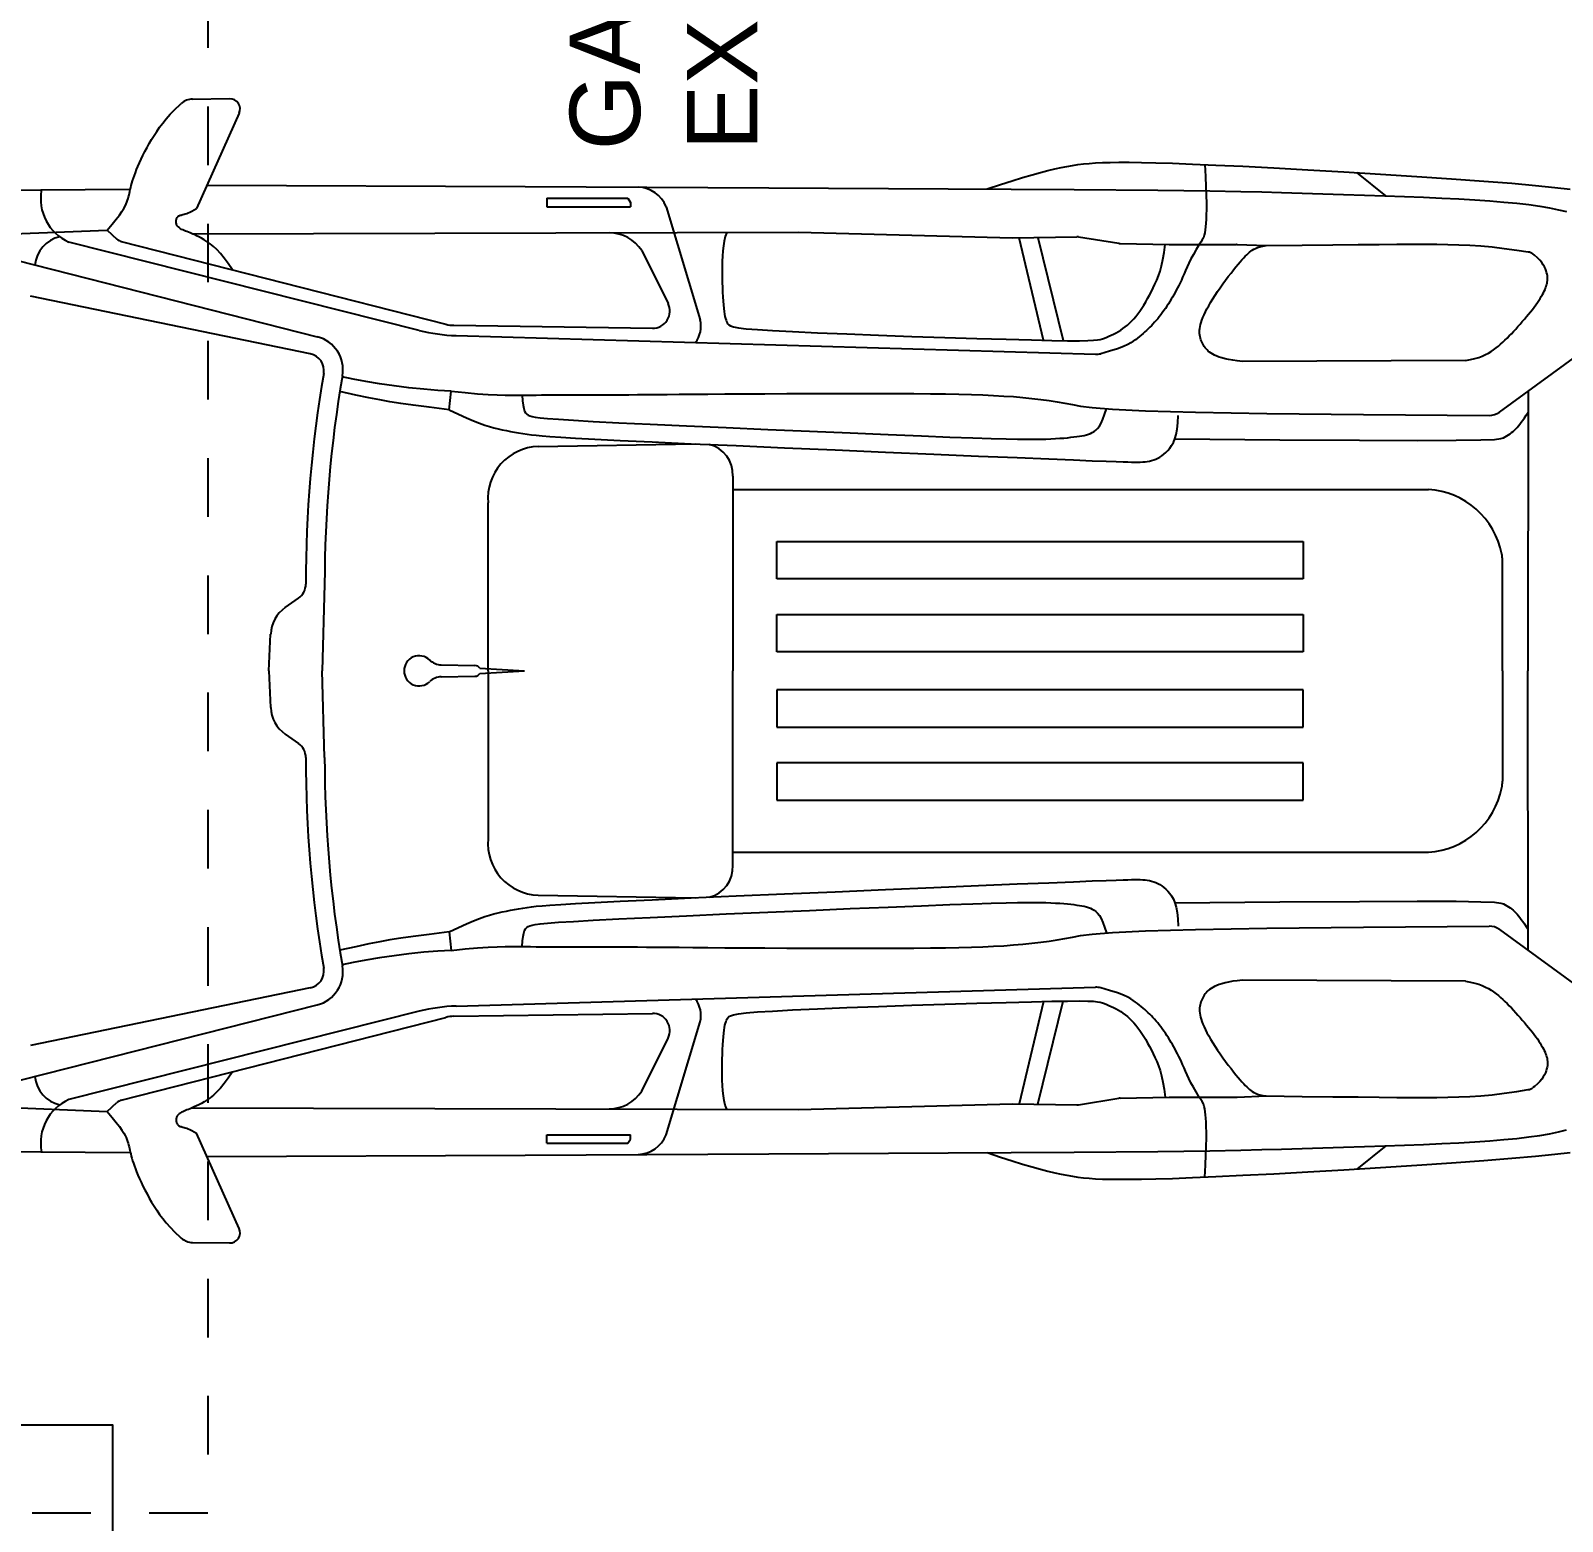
# Model space of a CAD drawing. Header units: inches. Extents: x -370 to 18, y -197 to 199.
# Drawn here: x -25.061 to -22.448, y 37.969 to 40.513 of the extents above; entities that cross this region are included whole.
import ezdxf

# ---------------------------------------------------------------- set-up
doc = ezdxf.new("R2010")
doc.units = ezdxf.units.IN
doc.header["$MEASUREMENT"] = 0
doc.linetypes.add('RAYITAS', pattern=[0.375, 0.25, -0.125])
doc.layers.add('MUEBLES', color=7, linetype='Continuous')
doc.styles.get("Standard").update_dxf_attribs({"font": 'arial.ttf'})

# ---------------------------------------------------------------- blocks, each defined once
blk = doc.blocks.new('a4')
at = {"color": 1}
for p, q in [((173.2872, 151.9791), (173.2961, 151.9876)), ((173.2961, 151.9876), (173.2981, 151.9894)), ((173.3172, 151.9969), (173.3807, 151.9977)), ((173.2665, 151.956), (173.2726, 151.9633)), ((173.2726, 151.9633), (173.2794, 151.971)), ((173.2794, 151.971), (173.2872, 151.9791)), ((173.3969, 151.973), (173.3239, 151.8105)), ((173.2475, 151.9279), (173.2518, 151.9349)), ((173.2518, 151.9349), (173.2563, 151.9418)), ((173.2563, 151.9418), (173.2611, 151.9488)), ((173.2611, 151.9488), (173.2665, 151.956)), ((173.2361, 151.9073), (173.2397, 151.9141)), ((173.2397, 151.9141), (173.2435, 151.921)), ((173.2435, 151.921), (173.2475, 151.9279)), ((173.222, 151.8766), (173.2243, 151.8821)), ((173.2243, 151.8821), (173.2269, 151.888)), ((173.2269, 151.888), (173.2297, 151.8942)), ((173.2297, 151.8942), (173.2328, 151.9007)), ((173.2328, 151.9007), (173.2361, 151.9073)), ((173.2139, 151.8533), (173.2151, 151.8574)), ((173.2151, 151.8574), (173.2166, 151.8618)), ((173.2166, 151.8618), (173.2182, 151.8664)), ((173.2182, 151.8664), (173.22, 151.8713)), ((173.22, 151.8713), (173.222, 151.8766)), ((175.3528, 151.832), (175.3034, 151.8715)), ((172.9613, 151.8413), (173.2106, 151.8435)), ((173.2074, 151.8275), (173.2082, 151.8304)), ((173.2082, 151.8304), (173.209, 151.8334)), ((173.209, 151.8334), (173.2097, 151.8363)), ((173.2097, 151.8363), (173.2103, 151.8394)), ((173.2103, 151.8394), (173.2111, 151.8426)), ((173.2111, 151.8426), (173.2119, 151.8459)), ((173.2119, 151.8459), (173.2128, 151.8495)), ((173.2128, 151.8495), (173.2139, 151.8533)), ((173.1928, 151.7991), (173.197, 151.8051)), ((173.197, 151.8051), (173.2002, 151.8101)), ((173.2002, 151.8101), (173.2025, 151.8143)), ((173.2025, 151.8143), (173.2042, 151.818)), ((173.2042, 151.818), (173.2055, 151.8213)), ((173.2055, 151.8213), (173.2065, 151.8245)), ((173.2065, 151.8245), (173.2074, 151.8275)), ((173.9217, 151.8277), (174.0597, 151.8277)), ((173.9217, 151.8277), (173.9217, 151.8131)), ((173.9217, 151.8131), (174.0646, 151.8131)), ((174.0597, 151.8277), (174.0643, 151.8205)), ((174.0643, 151.8205), (174.0646, 151.8131)), ((173.1717, 151.7733), (173.1804, 151.7834)), ((173.1804, 151.7834), (173.1873, 151.7919)), ((173.1873, 151.7919), (173.1928, 151.7991)), ((172.1815, 151.7334), (173.1717, 151.7733)), ((173.7042, 151.6023), (173.1066, 151.753)), ((173.1717, 151.7733), (173.1885, 151.758)), ((173.1959, 151.754), (173.7495, 151.6128)), ((173.3169, 151.7672), (174.3508, 151.7699)), ((174.3508, 151.7699), (174.7159, 151.7603)), ((174.7159, 151.7603), (174.8257, 151.7622)), ((174.7692, 151.5856), (174.7274, 151.7605)), ((174.7593, 151.7611), (174.8024, 151.585)), ((174.8288, 151.762), (174.8972, 151.7509)), ((172.9871, 151.7293), (173.5299, 151.5915)), ((174.084, 151.7384), (174.1285, 151.6482)), ((174.8996, 151.7507), (174.9835, 151.7488)), ((174.9835, 151.7488), (175.0984, 151.7488)), ((175.0246, 151.732), (175.0205, 151.7244)), ((175.0292, 151.7401), (175.0246, 151.732)), ((175.0344, 151.7488), (175.0292, 151.7401)), ((175.0991, 151.7488), (175.1487, 151.7469)), ((175.1487, 151.7469), (175.2104, 151.7476)), ((175.2104, 151.7476), (175.2622, 151.7481)), ((175.2622, 151.7481), (175.3056, 151.7486)), ((175.3056, 151.7486), (175.3417, 151.749)), ((175.3417, 151.749), (175.3719, 151.7492)), ((175.3719, 151.7492), (175.3975, 151.7494)), ((175.3975, 151.7494), (175.4197, 151.7494)), ((175.4197, 151.7494), (175.4397, 151.7493)), ((175.4397, 151.7493), (175.4588, 151.749)), ((175.4588, 151.749), (175.4775, 151.7485)), ((175.4775, 151.7485), (175.4961, 151.7477)), ((175.4961, 151.7477), (175.5149, 151.7465)), ((175.5149, 151.7465), (175.5344, 151.7447)), ((175.5344, 151.7447), (175.5548, 151.7423)), ((175.5548, 151.7423), (175.5766, 151.7393)), ((175.5766, 151.7393), (175.5958, 151.7361)), ((175.6063, 151.7307), (175.6036, 151.7327)), ((175.6113, 151.7262), (175.6063, 151.7307)), ((175.6155, 151.722), (175.6113, 151.7262)), ((175.0112, 151.7045), (175.0087, 151.6987)), ((175.0139, 151.7106), (175.0112, 151.7045)), ((175.017, 151.7173), (175.0139, 151.7106)), ((175.0205, 151.7244), (175.017, 151.7173)), ((175.6188, 151.718), (175.6155, 151.722)), ((175.6215, 151.7141), (175.6188, 151.718)), ((175.6235, 151.7105), (175.6215, 151.7141)), ((175.625, 151.7071), (175.6235, 151.7105)), ((175.6263, 151.7039), (175.625, 151.7071)), ((175.6272, 151.7009), (175.6263, 151.7039)), ((175.6279, 151.698), (175.6272, 151.7009)), ((174.9976, 151.675), (174.9955, 151.671)), ((174.9997, 151.6792), (174.9976, 151.675)), ((175.0019, 151.6837), (174.9997, 151.6792)), ((175.0041, 151.6883), (175.0019, 151.6837)), ((175.0063, 151.6933), (175.0041, 151.6883)), ((175.0087, 151.6987), (175.0063, 151.6933)), ((175.6244, 151.6721), (175.6255, 151.6749)), ((175.6255, 151.6749), (175.6264, 151.6775)), ((175.6264, 151.6775), (175.6272, 151.6801)), ((175.6272, 151.6801), (175.6278, 151.6826)), ((175.6278, 151.6826), (175.6283, 151.6851)), ((175.6284, 151.6953), (175.6279, 151.698)), ((175.6283, 151.6851), (175.6286, 151.6876)), ((175.6286, 151.6927), (175.6284, 151.6953)), ((175.6287, 151.6901), (175.6286, 151.6927)), ((175.6286, 151.6876), (175.6287, 151.6901)), ((173.5183, 151.5624), (173.0412, 151.6606)), ((174.9819, 151.6476), (174.9794, 151.6437)), ((174.9843, 151.6515), (174.9819, 151.6476)), ((174.9867, 151.6554), (174.9843, 151.6515)), ((174.989, 151.6593), (174.9867, 151.6554)), ((174.9912, 151.6632), (174.989, 151.6593)), ((174.9934, 151.6671), (174.9912, 151.6632)), ((174.9955, 151.671), (174.9934, 151.6671)), ((175.6086, 151.646), (175.6113, 151.6497)), ((175.6113, 151.6497), (175.6137, 151.6533)), ((175.6137, 151.6533), (175.616, 151.6568)), ((175.616, 151.6568), (175.6181, 151.6602)), ((175.6181, 151.6602), (175.6199, 151.6633)), ((175.6199, 151.6633), (175.6216, 151.6664)), ((175.6216, 151.6664), (175.6231, 151.6693)), ((175.6231, 151.6693), (175.6244, 151.6721)), ((174.9637, 151.6222), (174.961, 151.6191)), ((174.9664, 151.6255), (174.9637, 151.6222)), ((174.969, 151.6289), (174.9664, 151.6255)), ((174.9716, 151.6324), (174.969, 151.6289)), ((174.9742, 151.6361), (174.9716, 151.6324)), ((174.9768, 151.6399), (174.9742, 151.6361)), ((174.9794, 151.6437), (174.9768, 151.6399)), ((175.5857, 151.6174), (175.5894, 151.6216)), ((175.5894, 151.6216), (175.5929, 151.6259)), ((175.5929, 151.6259), (175.5964, 151.63)), ((175.5964, 151.63), (175.5997, 151.6342)), ((175.5997, 151.6342), (175.6028, 151.6382)), ((175.6028, 151.6382), (175.6058, 151.6422)), ((175.6058, 151.6422), (175.6086, 151.646)), ((173.7631, 151.611), (174.1019, 151.6061)), ((174.9389, 151.597), (174.9358, 151.5944)), ((174.9418, 151.5996), (174.9389, 151.597)), ((174.9446, 151.6022), (174.9418, 151.5996)), ((174.9474, 151.6049), (174.9446, 151.6022)), ((174.9502, 151.6076), (174.9474, 151.6049)), ((174.9529, 151.6103), (174.9502, 151.6076)), ((174.9556, 151.6132), (174.9529, 151.6103)), ((174.9583, 151.6161), (174.9556, 151.6132)), ((174.961, 151.6191), (174.9583, 151.6161)), ((175.5633, 151.5929), (175.567, 151.5967)), ((175.567, 151.5967), (175.5707, 151.6007)), ((175.5707, 151.6007), (175.5745, 151.6047)), ((175.5745, 151.6047), (175.5782, 151.6089)), ((175.5782, 151.6089), (175.582, 151.6131)), ((175.582, 151.6131), (175.5857, 151.6174)), ((173.767, 151.5936), (174.8578, 151.5615)), ((174.8952, 151.5711), (174.8813, 151.5667)), ((174.9054, 151.5749), (174.8952, 151.5711)), ((174.9127, 151.5782), (174.9054, 151.5749)), ((174.9179, 151.5811), (174.9127, 151.5782)), ((174.9221, 151.5839), (174.9179, 151.5811)), ((174.9258, 151.5865), (174.9221, 151.5839)), ((174.9293, 151.5892), (174.9258, 151.5865)), ((174.9327, 151.5918), (174.9293, 151.5892)), ((174.9358, 151.5944), (174.9327, 151.5918)), ((175.5325, 151.5664), (175.5368, 151.5694)), ((175.5368, 151.5694), (175.5409, 151.5724)), ((175.5409, 151.5724), (175.5448, 151.5755)), ((175.5448, 151.5755), (175.5487, 151.5788)), ((175.5465, 151.4628), (175.7003, 151.5748)), ((175.5487, 151.5788), (175.5524, 151.5821)), ((175.5524, 151.5821), (175.5561, 151.5856)), ((175.5561, 151.5856), (175.5597, 151.5891)), ((175.5597, 151.5891), (175.5633, 151.5929)), ((174.8813, 151.5667), (174.8665, 151.5626)), ((175.4887, 151.5511), (175.1083, 151.5492)), ((175.4887, 151.5511), (175.4971, 151.5525)), ((175.4971, 151.5525), (175.5046, 151.5543)), ((175.5046, 151.5543), (175.5114, 151.5563)), ((175.5114, 151.5563), (175.5174, 151.5585)), ((175.5174, 151.5585), (175.5229, 151.561)), ((175.5229, 151.561), (175.5279, 151.5636)), ((175.5279, 151.5636), (175.5325, 151.5664)), ((173.7554, 151.4668), (173.7586, 151.4987)), ((173.7586, 151.4987), (173.7826, 151.4961)), ((173.7826, 151.4961), (173.8034, 151.4942)), ((173.8034, 151.4942), (173.8214, 151.4929)), ((173.8214, 151.4929), (173.8371, 151.4922)), ((173.8371, 151.4922), (173.8508, 151.4918)), ((173.8508, 151.4918), (173.8629, 151.4917)), ((173.8629, 151.4917), (173.8739, 151.4918)), ((173.8739, 151.4918), (173.8841, 151.4919)), ((173.8841, 151.4919), (173.8939, 151.492)), ((173.8939, 151.492), (173.9035, 151.4921)), ((173.9035, 151.4921), (173.9129, 151.4922)), ((173.9129, 151.4922), (173.9224, 151.4923)), ((173.9224, 151.4923), (173.9318, 151.4923)), ((173.9318, 151.4923), (173.9415, 151.4923)), ((173.9415, 151.4923), (173.9514, 151.4923)), ((173.9514, 151.4923), (173.9618, 151.4923)), ((173.9618, 151.4923), (173.9726, 151.4923)), ((173.9726, 151.4923), (173.9839, 151.4923)), ((173.9839, 151.4923), (173.9957, 151.4923)), ((173.9957, 151.4923), (174.008, 151.4923)), ((174.008, 151.4923), (174.0207, 151.4924)), ((174.0207, 151.4924), (174.034, 151.4924)), ((174.034, 151.4924), (174.0477, 151.4925)), ((174.0477, 151.4925), (174.0618, 151.4926)), ((174.0618, 151.4926), (174.0764, 151.4927)), ((174.0764, 151.4927), (174.092, 151.4928)), ((174.092, 151.4928), (174.1087, 151.493)), ((174.1087, 151.493), (174.1272, 151.4931)), ((174.1272, 151.4931), (174.1477, 151.4933)), ((174.1477, 151.4933), (174.1706, 151.4935)), ((174.1706, 151.4935), (174.1965, 151.4937)), ((174.1965, 151.4937), (174.2256, 151.4939)), ((174.2256, 151.4939), (174.2583, 151.4941)), ((174.2583, 151.4941), (174.2937, 151.4943)), ((174.2937, 151.4943), (174.3311, 151.4945)), ((174.3311, 151.4945), (174.3696, 151.4946)), ((174.3696, 151.4946), (174.4082, 151.4947)), ((174.4082, 151.4947), (174.4463, 151.4948)), ((174.4463, 151.4948), (174.4828, 151.4948)), ((174.4828, 151.4948), (174.5169, 151.4947)), ((174.5169, 151.4947), (174.5479, 151.4946)), ((174.5479, 151.4946), (174.576, 151.4943)), ((174.576, 151.4943), (174.6015, 151.494)), ((174.6015, 151.494), (174.6247, 151.4936)), ((174.6247, 151.4936), (174.6459, 151.493)), ((174.6459, 151.493), (174.6656, 151.4923)), ((174.6656, 151.4923), (174.6839, 151.4915)), ((174.6839, 151.4915), (174.7012, 151.4904)), ((174.7012, 151.4904), (174.7178, 151.4893)), ((175.5958, 151.4987), (175.5951, 151.0215)), ((174.7178, 151.4893), (174.7338, 151.4879)), ((174.7338, 151.4879), (174.7493, 151.4864)), ((174.7493, 151.4864), (174.7641, 151.4847)), ((174.7641, 151.4847), (174.7784, 151.4828)), ((174.7784, 151.4828), (174.7922, 151.4807)), ((174.7922, 151.4807), (174.8054, 151.4784)), ((174.8054, 151.4784), (174.8182, 151.476)), ((174.8182, 151.476), (174.8318, 151.4733)), ((174.8318, 151.4733), (174.8522, 151.4706)), ((174.8522, 151.4706), (174.8869, 151.4679)), ((174.8869, 151.4679), (174.9432, 151.4653)), ((174.9432, 151.4653), (175.0283, 151.4628)), ((175.0283, 151.4628), (175.1497, 151.4605)), ((175.1497, 151.4605), (175.3147, 151.4587)), ((175.3147, 151.4587), (175.5291, 151.4572)), ((173.9067, 151.4044), (174.1747, 151.4087)), ((174.239, 151.3537), (174.239, 151.0215)), ((173.8215, 151.0215), (173.8215, 151.3081)), ((174.239, 151.3311), (175.4258, 151.3311)), ((174.3139, 151.242), (175.2117, 151.242)), ((174.3139, 151.1784), (174.3139, 151.242)), ((175.2117, 151.242), (175.2117, 151.1784)), ((175.5517, 151.0215), (175.5517, 151.2099)), ((175.2117, 151.1784), (174.3139, 151.1784)), ((173.5427, 151.1694), (173.5384, 151.0215)), ((173.4753, 151.1294), (173.4982, 151.1455)), ((174.3139, 151.1177), (175.2117, 151.1177)), ((174.3139, 151.0541), (174.3139, 151.1177)), ((175.2117, 151.1177), (175.2117, 151.0541)), ((173.4478, 151.0215), (173.4506, 151.0842)), ((175.2117, 151.0541), (174.3139, 151.0541)), ((173.4478, 151.0215), (173.4506, 150.9588)), ((173.5427, 150.8737), (173.5384, 151.0215)), ((173.7416, 151.0318), (173.799, 151.0306)), ((173.8073, 151.0259), (173.8839, 151.0215)), ((173.8073, 151.0172), (173.8839, 151.0215)), ((173.8215, 151.0215), (173.8215, 150.735)), ((174.239, 150.6894), (174.239, 151.0215)), ((175.5517, 151.0215), (175.5517, 150.8332)), ((175.5958, 150.5443), (175.5951, 151.0215)), ((173.7416, 151.0113), (173.799, 151.0125)), ((175.2117, 150.989), (174.3139, 150.989)), ((174.3139, 150.989), (174.3139, 150.9254)), ((175.2117, 150.9254), (175.2117, 150.989)), ((174.3139, 150.9254), (175.2117, 150.9254)), ((173.4753, 150.9137), (173.4982, 150.8976)), ((175.2117, 150.8647), (174.3139, 150.8647)), ((174.3139, 150.8647), (174.3139, 150.8011)), ((175.2117, 150.8011), (175.2117, 150.8647)), ((174.3139, 150.8011), (175.2117, 150.8011)), ((174.239, 150.712), (175.4258, 150.712)), ((173.9067, 150.6387), (174.1747, 150.6343)), ((173.7554, 150.5763), (173.7586, 150.5444)), ((174.8869, 150.5752), (174.9432, 150.5778)), ((174.9432, 150.5778), (175.0283, 150.5803)), ((175.0283, 150.5803), (175.1497, 150.5825)), ((175.1497, 150.5825), (175.3147, 150.5844)), ((175.3147, 150.5844), (175.5291, 150.5858)), ((175.5465, 150.5802), (175.7003, 150.4682)), ((173.8034, 150.5489), (173.8214, 150.5501)), ((173.8214, 150.5501), (173.8371, 150.5509)), ((173.8371, 150.5509), (173.8508, 150.5513)), ((173.8508, 150.5513), (173.8629, 150.5514)), ((173.8629, 150.5514), (173.8739, 150.5513)), ((173.8739, 150.5513), (173.8841, 150.5512)), ((173.8841, 150.5512), (173.8939, 150.551)), ((173.8939, 150.551), (173.9035, 150.5509)), ((173.9035, 150.5509), (173.9129, 150.5509)), ((173.9129, 150.5509), (173.9224, 150.5508)), ((173.9224, 150.5508), (173.9318, 150.5508)), ((173.9318, 150.5508), (173.9415, 150.5508)), ((173.9415, 150.5508), (173.9514, 150.5508)), ((173.9514, 150.5508), (173.9618, 150.5508)), ((173.9618, 150.5508), (173.9726, 150.5508)), ((173.9726, 150.5508), (173.9839, 150.5508)), ((173.9839, 150.5508), (173.9957, 150.5508)), ((173.9957, 150.5508), (174.008, 150.5507)), ((174.008, 150.5507), (174.0207, 150.5507)), ((174.0207, 150.5507), (174.034, 150.5507)), ((174.034, 150.5507), (174.0477, 150.5506)), ((174.0477, 150.5506), (174.0618, 150.5505)), ((174.0618, 150.5505), (174.0764, 150.5504)), ((174.0764, 150.5504), (174.092, 150.5503)), ((174.092, 150.5503), (174.1087, 150.5501)), ((174.1087, 150.5501), (174.1272, 150.5499)), ((174.1272, 150.5499), (174.1477, 150.5498)), ((174.1477, 150.5498), (174.1706, 150.5496)), ((174.1706, 150.5496), (174.1965, 150.5494)), ((174.1965, 150.5494), (174.2256, 150.5492)), ((174.6015, 150.5491), (174.6247, 150.5495)), ((174.6247, 150.5495), (174.6459, 150.5501)), ((174.6459, 150.5501), (174.6656, 150.5508)), ((174.6656, 150.5508), (174.6839, 150.5516)), ((174.6839, 150.5516), (174.7012, 150.5526)), ((174.7012, 150.5526), (174.7178, 150.5538)), ((174.7178, 150.5538), (174.7338, 150.5552)), ((174.7338, 150.5552), (174.7493, 150.5567)), ((174.7493, 150.5567), (174.7641, 150.5584)), ((174.7641, 150.5584), (174.7784, 150.5603)), ((174.7784, 150.5603), (174.7922, 150.5624)), ((174.7922, 150.5624), (174.8054, 150.5647)), ((174.8054, 150.5647), (174.8182, 150.5671)), ((174.8182, 150.5671), (174.8318, 150.5697)), ((174.8318, 150.5697), (174.8522, 150.5725)), ((174.8522, 150.5725), (174.8869, 150.5752)), ((173.7586, 150.5444), (173.7826, 150.547)), ((173.7826, 150.547), (173.8034, 150.5489)), ((174.2256, 150.5492), (174.2583, 150.549)), ((174.2583, 150.549), (174.2937, 150.5488)), ((174.2937, 150.5488), (174.3311, 150.5486)), ((174.3311, 150.5486), (174.3696, 150.5485)), ((174.3696, 150.5485), (174.4082, 150.5484)), ((174.4082, 150.5484), (174.4463, 150.5483)), ((174.4463, 150.5483), (174.4828, 150.5483)), ((174.4828, 150.5483), (174.5169, 150.5484)), ((174.5169, 150.5484), (174.5479, 150.5485)), ((174.5479, 150.5485), (174.576, 150.5487)), ((174.576, 150.5487), (174.6015, 150.5491)), ((173.5183, 150.4807), (173.0412, 150.3824)), ((173.767, 150.4495), (174.8578, 150.4816)), ((174.8813, 150.4764), (174.8665, 150.4805)), ((174.8952, 150.472), (174.8813, 150.4764)), ((174.9054, 150.4682), (174.8952, 150.472)), ((175.4887, 150.492), (175.1083, 150.4939)), ((175.4887, 150.492), (175.4971, 150.4905)), ((175.4971, 150.4905), (175.5046, 150.4888)), ((175.5046, 150.4888), (175.5114, 150.4868)), ((175.5114, 150.4868), (175.5174, 150.4845)), ((175.5174, 150.4845), (175.5229, 150.4821)), ((175.5229, 150.4821), (175.5279, 150.4794)), ((175.5279, 150.4794), (175.5325, 150.4766)), ((175.5325, 150.4766), (175.5368, 150.4737)), ((175.5368, 150.4737), (175.5409, 150.4707)), ((172.9871, 150.3138), (173.5299, 150.4516)), ((174.7692, 150.4575), (174.7274, 150.2826)), ((174.7593, 150.282), (174.8024, 150.4581)), ((174.9127, 150.4649), (174.9054, 150.4682)), ((174.9179, 150.462), (174.9127, 150.4649)), ((174.9221, 150.4592), (174.9179, 150.462)), ((174.9258, 150.4565), (174.9221, 150.4592)), ((174.9293, 150.4539), (174.9258, 150.4565)), ((174.9327, 150.4513), (174.9293, 150.4539)), ((174.9358, 150.4487), (174.9327, 150.4513)), ((174.9389, 150.4461), (174.9358, 150.4487)), ((174.9418, 150.4435), (174.9389, 150.4461)), ((175.5409, 150.4707), (175.5448, 150.4676)), ((175.5448, 150.4676), (175.5487, 150.4643)), ((175.5487, 150.4643), (175.5524, 150.461)), ((175.5524, 150.461), (175.5561, 150.4575)), ((175.5561, 150.4575), (175.5597, 150.4539)), ((175.5597, 150.4539), (175.5633, 150.4502)), ((175.5633, 150.4502), (175.567, 150.4464)), ((175.567, 150.4464), (175.5707, 150.4424)), ((173.7042, 150.4408), (173.1066, 150.2901)), ((173.1959, 150.2891), (173.7495, 150.4303)), ((173.7631, 150.4321), (174.1019, 150.4369)), ((174.9446, 150.4409), (174.9418, 150.4435)), ((174.9474, 150.4382), (174.9446, 150.4409)), ((174.9502, 150.4355), (174.9474, 150.4382)), ((174.9529, 150.4327), (174.9502, 150.4355)), ((174.9556, 150.4299), (174.9529, 150.4327)), ((174.9583, 150.427), (174.9556, 150.4299)), ((174.961, 150.424), (174.9583, 150.427)), ((174.9637, 150.4208), (174.961, 150.424)), ((174.9664, 150.4176), (174.9637, 150.4208)), ((175.5707, 150.4424), (175.5745, 150.4383)), ((175.5745, 150.4383), (175.5782, 150.4342)), ((175.5782, 150.4342), (175.582, 150.43)), ((175.582, 150.43), (175.5857, 150.4257)), ((175.5857, 150.4257), (175.5894, 150.4215)), ((175.5894, 150.4215), (175.5929, 150.4172)), ((174.084, 150.3046), (174.1285, 150.3948)), ((174.969, 150.4142), (174.9664, 150.4176)), ((174.9716, 150.4107), (174.969, 150.4142)), ((174.9742, 150.407), (174.9716, 150.4107)), ((174.9768, 150.4032), (174.9742, 150.407)), ((174.9794, 150.3994), (174.9768, 150.4032)), ((174.9819, 150.3955), (174.9794, 150.3994)), ((174.9843, 150.3916), (174.9819, 150.3955)), ((175.5929, 150.4172), (175.5964, 150.413)), ((175.5964, 150.413), (175.5997, 150.4089)), ((175.5997, 150.4089), (175.6028, 150.4049)), ((175.6028, 150.4049), (175.6058, 150.4009)), ((175.6058, 150.4009), (175.6086, 150.3971)), ((175.6086, 150.3971), (175.6113, 150.3934)), ((175.6113, 150.3934), (175.6137, 150.3897)), ((174.9867, 150.3877), (174.9843, 150.3916)), ((174.989, 150.3838), (174.9867, 150.3877)), ((174.9912, 150.3799), (174.989, 150.3838)), ((174.9934, 150.376), (174.9912, 150.3799)), ((174.9955, 150.3721), (174.9934, 150.376)), ((174.9976, 150.368), (174.9955, 150.3721)), ((174.9997, 150.3638), (174.9976, 150.368)), ((175.6137, 150.3897), (175.616, 150.3863)), ((175.616, 150.3863), (175.6181, 150.3829)), ((175.6181, 150.3829), (175.6199, 150.3797)), ((175.6199, 150.3797), (175.6216, 150.3767)), ((175.6216, 150.3767), (175.6231, 150.3738)), ((175.6231, 150.3738), (175.6244, 150.3709)), ((175.6244, 150.3709), (175.6255, 150.3682)), ((175.6255, 150.3682), (175.6264, 150.3656)), ((175.0019, 150.3594), (174.9997, 150.3638)), ((175.0041, 150.3547), (175.0019, 150.3594)), ((175.0063, 150.3497), (175.0041, 150.3547)), ((175.0087, 150.3444), (175.0063, 150.3497)), ((175.0112, 150.3386), (175.0087, 150.3444)), ((175.6272, 150.3422), (175.6263, 150.3392)), ((175.6264, 150.3656), (175.6272, 150.363)), ((175.6272, 150.363), (175.6278, 150.3605)), ((175.6279, 150.3451), (175.6272, 150.3422)), ((175.6278, 150.3605), (175.6283, 150.358)), ((175.6284, 150.3478), (175.6279, 150.3451)), ((175.6283, 150.358), (175.6286, 150.3555)), ((175.6286, 150.3504), (175.6284, 150.3478)), ((175.6286, 150.3555), (175.6287, 150.353)), ((175.6287, 150.353), (175.6286, 150.3504)), ((175.0139, 150.3324), (175.0112, 150.3386)), ((175.017, 150.3258), (175.0139, 150.3324)), ((175.0205, 150.3187), (175.017, 150.3258)), ((175.0246, 150.3111), (175.0205, 150.3187)), ((175.6113, 150.3169), (175.6063, 150.3124)), ((175.6155, 150.3211), (175.6113, 150.3169)), ((175.6188, 150.3251), (175.6155, 150.3211)), ((175.6215, 150.3289), (175.6188, 150.3251)), ((175.6235, 150.3325), (175.6215, 150.3289)), ((175.625, 150.3359), (175.6235, 150.3325)), ((175.6263, 150.3392), (175.625, 150.3359)), ((172.1815, 150.3097), (173.1717, 150.2698)), ((174.8288, 150.2811), (174.8972, 150.2922)), ((174.8996, 150.2924), (174.9835, 150.2943)), ((174.9835, 150.2943), (175.0984, 150.2943)), ((175.0292, 150.303), (175.0246, 150.3111)), ((175.0344, 150.2943), (175.0292, 150.303)), ((175.0991, 150.2943), (175.1487, 150.2962)), ((175.1487, 150.2962), (175.2104, 150.2955)), ((175.2104, 150.2955), (175.2622, 150.2949)), ((175.2622, 150.2949), (175.3056, 150.2945)), ((175.3056, 150.2945), (175.3417, 150.2941)), ((175.3417, 150.2941), (175.3719, 150.2938)), ((175.3719, 150.2938), (175.3975, 150.2937)), ((175.3975, 150.2937), (175.4197, 150.2937)), ((175.4197, 150.2937), (175.4397, 150.2938)), ((175.4397, 150.2938), (175.4588, 150.2941)), ((175.4588, 150.2941), (175.4775, 150.2946)), ((175.4775, 150.2946), (175.4961, 150.2954)), ((175.4961, 150.2954), (175.5149, 150.2966)), ((175.5149, 150.2966), (175.5344, 150.2984)), ((175.5344, 150.2984), (175.5548, 150.3007)), ((175.5548, 150.3007), (175.5766, 150.3038)), ((175.5766, 150.3038), (175.5958, 150.307)), ((175.6063, 150.3124), (175.6036, 150.3104)), ((173.1717, 150.2698), (173.1885, 150.285)), ((173.1717, 150.2698), (173.1804, 150.2597)), ((173.3169, 150.2759), (174.3508, 150.2732)), ((174.3508, 150.2732), (174.7159, 150.2828)), ((174.7159, 150.2828), (174.8257, 150.2809)), ((173.1804, 150.2597), (173.1873, 150.2511)), ((173.1873, 150.2511), (173.1928, 150.244)), ((173.1928, 150.244), (173.197, 150.238)), ((173.197, 150.238), (173.2002, 150.233)), ((173.2002, 150.233), (173.2025, 150.2287)), ((173.2025, 150.2287), (173.2042, 150.2251)), ((173.2042, 150.2251), (173.2055, 150.2218)), ((173.2055, 150.2218), (173.2065, 150.2186)), ((173.2065, 150.2186), (173.2074, 150.2156)), ((173.2074, 150.2156), (173.2082, 150.2127)), ((173.2082, 150.2127), (173.209, 150.2097)), ((173.209, 150.2097), (173.2097, 150.2068)), ((173.3969, 150.0701), (173.3239, 150.2325)), ((173.9217, 150.23), (174.0646, 150.23)), ((173.9217, 150.2154), (173.9217, 150.23)), ((173.9217, 150.2154), (174.0597, 150.2154)), ((174.0597, 150.2154), (174.0643, 150.2226)), ((174.0643, 150.2226), (174.0646, 150.23)), ((175.3528, 150.2111), (175.3034, 150.1716)), ((172.9613, 150.2018), (173.2106, 150.1996)), ((173.2097, 150.2068), (173.2103, 150.2037)), ((173.2103, 150.2037), (173.2111, 150.2005)), ((173.2111, 150.2005), (173.2119, 150.1972)), ((173.2119, 150.1972), (173.2128, 150.1936)), ((173.2128, 150.1936), (173.2139, 150.1898)), ((173.2139, 150.1898), (173.2151, 150.1857)), ((173.2151, 150.1857), (173.2166, 150.1813)), ((173.2166, 150.1813), (173.2182, 150.1767)), ((173.2182, 150.1767), (173.22, 150.1718)), ((173.22, 150.1718), (173.222, 150.1665)), ((173.222, 150.1665), (173.2243, 150.1609)), ((173.2243, 150.1609), (173.2269, 150.155)), ((173.2269, 150.155), (173.2297, 150.1489)), ((173.2297, 150.1489), (173.2328, 150.1424)), ((173.2328, 150.1424), (173.2361, 150.1358)), ((173.2361, 150.1358), (173.2397, 150.129)), ((173.2397, 150.129), (173.2435, 150.1221)), ((173.2435, 150.1221), (173.2475, 150.1151)), ((173.2475, 150.1151), (173.2518, 150.1082)), ((173.2518, 150.1082), (173.2563, 150.1012)), ((173.2563, 150.1012), (173.2611, 150.0942)), ((173.2611, 150.0942), (173.2665, 150.0871)), ((173.2665, 150.0871), (173.2726, 150.0797)), ((173.2726, 150.0797), (173.2794, 150.0721)), ((173.2794, 150.0721), (173.2872, 150.064)), ((173.2872, 150.064), (173.2961, 150.0555)), ((173.2961, 150.0555), (173.2981, 150.0537)), ((173.3172, 150.0462), (173.3807, 150.0454))]:
    blk.add_line(p, q, dxfattribs=at)
for points in [[(174.6731, 151.8436), (174.6954, 151.8511), (174.7154, 151.8576), (174.7333, 151.8631), (174.7494, 151.8678), (174.7637, 151.8717), (174.7766, 151.875), (174.7883, 151.8778), (174.799, 151.8802), (174.8089, 151.8822), (174.8183, 151.8839), (174.8275, 151.8853), (174.8369, 151.8864), (174.8468, 151.8873), (174.8575, 151.888), (174.8693, 151.8885), (174.8826, 151.8889), (174.8977, 151.8891), (174.9153, 151.8891), (174.9359, 151.8889), (174.9604, 151.8883), (174.9892, 151.8875), (175.0232, 151.8862), (175.063, 151.8845), (175.1092, 151.8823), (175.162, 151.8796), (175.2201, 151.8764), (175.2813, 151.8728), (175.3439, 151.869), (175.4058, 151.8651), (175.465, 151.8611), (175.5198, 151.8571), (175.568, 151.8533), (175.6083, 151.8497), (175.6412, 151.8463), (175.6675, 151.8431)], [(175.0443, 151.8853), (175.0454, 151.8648), (175.0461, 151.8472), (175.0466, 151.8322), (175.0468, 151.8194), (175.0468, 151.8086), (175.0466, 151.7995), (175.0464, 151.7917), (175.046, 151.785), (175.0455, 151.779), (175.0449, 151.7737), (175.0442, 151.769), (175.0431, 151.7646), (175.0417, 151.7605), (175.0398, 151.7566), (175.0374, 151.7527), (175.0344, 151.7488)], [(173.3416, 151.85), (173.8848, 151.8477), (174.3002, 151.8457), (174.6062, 151.844), (174.8213, 151.8426), (174.9639, 151.8414), (175.0524, 151.8404), (175.1053, 151.8394), (175.1411, 151.8385), (175.175, 151.8375), (175.2099, 151.8365), (175.2453, 151.8355), (175.2808, 151.8344), (175.3162, 151.8332), (175.351, 151.832), (175.3848, 151.8308), (175.4173, 151.8295), (175.4482, 151.8281), (175.4774, 151.8266), (175.5048, 151.825), (175.5305, 151.8232), (175.5544, 151.8213), (175.5766, 151.8192), (175.5969, 151.8169), (175.6155, 151.8143), (175.6322, 151.8114), (175.6473, 151.8083), (175.6609, 151.8049)], [(173.3857, 151.7056), (173.3784, 151.7165), (173.3715, 151.7258), (173.365, 151.7336), (173.3588, 151.7401), (173.3529, 151.7455), (173.3474, 151.75), (173.3422, 151.7537), (173.3373, 151.7569), (173.3326, 151.7596), (173.3283, 151.7619), (173.3242, 151.7639), (173.3204, 151.7657), (173.3169, 151.7672), (173.3136, 151.7686), (173.3105, 151.7697), (173.3078, 151.7708), (173.3052, 151.7718), (173.3029, 151.7728), (173.3007, 151.7738), (173.2988, 151.7747), (173.2971, 151.7756), (173.2956, 151.7766), (173.2943, 151.7776), (173.2932, 151.7786), (173.2922, 151.7797), (173.2914, 151.7808), (173.2907, 151.7819), (173.2902, 151.7831), (173.2899, 151.7844), (173.2896, 151.7856), (173.2895, 151.7868), (173.2894, 151.788), (173.2895, 151.7893), (173.2896, 151.7904), (173.2898, 151.7916), (173.2901, 151.7927), (173.2905, 151.7937), (173.2909, 151.7947), (173.2915, 151.7955), (173.2921, 151.7963), (173.2927, 151.7969), (173.2935, 151.7975), (173.2944, 151.7979), (173.2954, 151.7984), (173.2965, 151.7988), (173.2978, 151.7991), (173.2993, 151.7995), (173.301, 151.8), (173.3029, 151.8005), (173.305, 151.8011), (173.3074, 151.8019), (173.31, 151.8029), (173.313, 151.8043), (173.3163, 151.8059), (173.3199, 151.808), (173.3239, 151.8105)], [(174.1254, 151.8133), (174.1832, 151.6203)], [(174.2285, 151.7696), (174.2262, 151.7625), (174.2245, 151.7548), (174.2231, 151.7466), (174.2221, 151.7381), (174.2214, 151.7292), (174.221, 151.7202), (174.2208, 151.7111), (174.2208, 151.702), (174.2208, 151.693), (174.2209, 151.6841), (174.2212, 151.6756), (174.2215, 151.6674), (174.2219, 151.6596), (174.2224, 151.6524), (174.2229, 151.6457), (174.2235, 151.6398), (174.2242, 151.6346), (174.2249, 151.6301), (174.2256, 151.6262), (174.2265, 151.6229), (174.2274, 151.62), (174.2284, 151.6175), (174.2295, 151.6153), (174.2307, 151.6134), (174.2321, 151.6116), (174.2349, 151.6099), (174.24, 151.6083), (174.2486, 151.6068), (174.2619, 151.6052), (174.2809, 151.6036), (174.3069, 151.602), (174.341, 151.6002), (174.3837, 151.5982), (174.4333, 151.5962), (174.4876, 151.5942), (174.5442, 151.5922), (174.6009, 151.5903), (174.6554, 151.5886), (174.7054, 151.5872), (174.7486, 151.586), (174.7833, 151.5853), (174.8101, 151.5848), (174.8301, 151.5847), (174.8445, 151.5849), (174.8545, 151.5854), (174.8612, 151.5861), (174.8658, 151.587), (174.8694, 151.5881), (174.873, 151.5893), (174.8767, 151.5907), (174.8806, 151.5923), (174.8846, 151.594), (174.8886, 151.5959), (174.8926, 151.598), (174.8966, 151.6003), (174.9006, 151.6027), (174.9045, 151.6054), (174.9083, 151.6082), (174.912, 151.6113), (174.9157, 151.6146), (174.9193, 151.6181), (174.9228, 151.622), (174.9263, 151.626), (174.9298, 151.6304), (174.9332, 151.6351), (174.9366, 151.6401), (174.94, 151.6453), (174.9433, 151.6508), (174.9465, 151.6565), (174.9497, 151.6624), (174.9529, 151.6685), (174.956, 151.6747), (174.9591, 151.6811), (174.9621, 151.6879), (174.965, 151.6952), (174.9677, 151.7034), (174.9702, 151.7126), (174.9725, 151.7232), (174.9746, 151.7352), (174.9764, 151.749)], [(175.1083, 151.5492), (175.0995, 151.5502), (175.0917, 151.5513), (175.0847, 151.5526), (175.0786, 151.5539), (175.0732, 151.5554), (175.0685, 151.5569), (175.0644, 151.5585), (175.0608, 151.5601), (175.0575, 151.5617), (175.0547, 151.5635), (175.0521, 151.5652), (175.0499, 151.567), (175.0479, 151.5689), (175.0462, 151.5708), (175.0446, 151.5728), (175.0431, 151.5749), (175.0418, 151.577), (175.0405, 151.5793), (175.0394, 151.5816), (175.0384, 151.584), (175.0375, 151.5864), (175.0367, 151.5889), (175.0361, 151.5915), (175.0356, 151.5941), (175.0353, 151.5968), (175.0352, 151.5996), (175.0352, 151.6025), (175.0355, 151.6055), (175.036, 151.6087), (175.0368, 151.6122), (175.0378, 151.6159), (175.0392, 151.6199), (175.0409, 151.6242), (175.0428, 151.6288), (175.0452, 151.6338), (175.0478, 151.639), (175.0508, 151.6444), (175.054, 151.6501), (175.0576, 151.6561), (175.0616, 151.6622), (175.0658, 151.6686), (175.0703, 151.6751), (175.0749, 151.6816), (175.0796, 151.688), (175.0842, 151.6942), (175.0888, 151.7001), (175.0932, 151.7057), (175.0972, 151.7108), (175.101, 151.7154), (175.1044, 151.7194), (175.1075, 151.723), (175.1104, 151.7262), (175.1131, 151.729), (175.1156, 151.7315), (175.118, 151.7337), (175.1203, 151.7357), (175.1226, 151.7376), (175.125, 151.7393), (175.1276, 151.7409), (175.1306, 151.7423), (175.134, 151.7436), (175.1381, 151.7448), (175.143, 151.7459), (175.1487, 151.7469)], [(173.7586, 151.4987), (173.736, 151.4998), (173.7117, 151.5018), (173.6865, 151.5045), (173.6611, 151.5077), (173.6363, 151.5114), (173.6129, 151.5152), (173.5914, 151.5192), (173.5728, 151.523)], [(173.7554, 151.4668), (173.7209, 151.4712), (173.694, 151.4748), (173.6725, 151.4778), (173.6541, 151.4807), (173.6368, 151.4838), (173.6182, 151.4875), (173.5962, 151.4921), (173.5686, 151.4981)], [(173.8798, 151.4918), (173.8805, 151.4823), (173.8814, 151.4748), (173.8825, 151.469), (173.8839, 151.4647), (173.8856, 151.4615), (173.8876, 151.4593), (173.8901, 151.4577), (173.8929, 151.4565), (173.8965, 151.4554), (173.9018, 151.4543), (173.9102, 151.4531), (173.923, 151.4519), (173.9415, 151.4506), (173.967, 151.449), (174.0008, 151.4471), (174.0443, 151.4449), (174.098, 151.4423), (174.16, 151.4395), (174.2277, 151.4364), (174.2986, 151.4333), (174.3699, 151.4302), (174.4392, 151.4273), (174.5038, 151.4246), (174.5611, 151.4223), (174.6091, 151.4204), (174.6483, 151.419), (174.6799, 151.418), (174.705, 151.4172), (174.7248, 151.4168), (174.7403, 151.4166), (174.7527, 151.4166), (174.7632, 151.4167), (174.7727, 151.417), (174.7814, 151.4173), (174.7894, 151.4177), (174.7967, 151.4182), (174.8035, 151.4187), (174.8097, 151.4193), (174.8154, 151.4199), (174.8207, 151.4205), (174.8256, 151.4211), (174.8301, 151.4217), (174.8344, 151.4224), (174.8384, 151.4232), (174.8421, 151.4241), (174.8456, 151.4252), (174.849, 151.4265), (174.8522, 151.428), (174.8553, 151.4298), (174.8583, 151.4321), (174.8612, 151.4351), (174.8642, 151.4391), (174.8671, 151.4442), (174.8701, 151.4507), (174.8731, 151.4588), (174.8763, 151.4687)], [(173.7554, 151.4668), (173.771, 151.4592), (173.7846, 151.453), (173.7965, 151.4479), (173.8068, 151.4439), (173.8159, 151.4408), (173.8241, 151.4383), (173.8316, 151.4362), (173.8388, 151.4345), (173.8458, 151.4329), (173.8527, 151.4314), (173.8596, 151.43), (173.8665, 151.4287), (173.8735, 151.4275), (173.8807, 151.4264), (173.888, 151.4253), (173.8956, 151.4243), (173.9036, 151.4233), (173.9136, 151.4223), (173.927, 151.4212), (173.9454, 151.42), (173.9705, 151.4185), (174.0038, 151.4167), (174.0469, 151.4146), (174.1014, 151.4121), (174.1681, 151.409), (174.2445, 151.4057), (174.3274, 151.402), (174.4134, 151.3983), (174.4994, 151.3947), (174.582, 151.3912), (174.658, 151.388), (174.7241, 151.3852), (174.7778, 151.383), (174.8199, 151.3813), (174.8521, 151.38), (174.8759, 151.3791), (174.8928, 151.3785), (174.9046, 151.3781), (174.9127, 151.3779), (174.9188, 151.3778), (174.9241, 151.3777), (174.9291, 151.3777), (174.9337, 151.3777), (174.9381, 151.3779), (174.9421, 151.3782), (174.946, 151.3786), (174.9497, 151.3793), (174.9533, 151.3802), (174.9569, 151.3813), (174.9604, 151.3827), (174.9639, 151.3843), (174.9674, 151.3863), (174.9708, 151.3886), (174.9742, 151.3912), (174.9775, 151.3942), (174.9809, 151.3976), (174.9842, 151.4013), (174.9874, 151.4057), (174.9904, 151.4109), (174.9931, 151.4172), (174.9953, 151.4247), (174.9971, 151.4338), (174.9982, 151.4445), (174.9986, 151.4572)], [(174.9931, 151.4172), (175.1722, 151.4157), (175.3078, 151.4148), (175.4061, 151.4146), (175.4731, 151.4148), (175.5152, 151.4155), (175.5385, 151.4164), (175.5491, 151.4177), (175.5535, 151.4191), (175.5565, 151.4207), (175.5595, 151.4223), (175.5622, 151.424), (175.5649, 151.4259), (175.5674, 151.4279), (175.5699, 151.4299), (175.5722, 151.4321), (175.5746, 151.4344), (175.5769, 151.4369), (175.5792, 151.4395), (175.5815, 151.4424), (175.584, 151.4456), (175.5866, 151.4491), (175.5894, 151.4531), (175.5924, 151.4577), (175.5957, 151.4628)], [(173.7554, 150.5763), (173.771, 150.5839), (173.7846, 150.5901), (173.7965, 150.5952), (173.8068, 150.5992), (173.8159, 150.6023), (173.8241, 150.6048), (173.8316, 150.6068), (173.8388, 150.6086), (173.8458, 150.6102), (173.8527, 150.6116), (173.8596, 150.613), (173.8665, 150.6143), (173.8735, 150.6156), (173.8807, 150.6167), (173.888, 150.6178), (173.8956, 150.6188), (173.9036, 150.6198), (173.9136, 150.6208), (173.927, 150.6219), (173.9454, 150.6231), (173.9705, 150.6246), (174.0038, 150.6264), (174.0469, 150.6285), (174.1014, 150.631), (174.1681, 150.634), (174.2445, 150.6374), (174.3274, 150.641), (174.4134, 150.6447), (174.4994, 150.6484), (174.582, 150.6519), (174.658, 150.6551), (174.7241, 150.6579), (174.7778, 150.6601), (174.8199, 150.6618), (174.8521, 150.6631), (174.8759, 150.664), (174.8928, 150.6646), (174.9046, 150.665), (174.9127, 150.6652), (174.9188, 150.6653), (174.9241, 150.6654), (174.9291, 150.6654), (174.9337, 150.6654), (174.9381, 150.6652), (174.9421, 150.6649), (174.946, 150.6645), (174.9497, 150.6638), (174.9533, 150.6629), (174.9569, 150.6618), (174.9604, 150.6604), (174.9639, 150.6587), (174.9674, 150.6568), (174.9708, 150.6545), (174.9742, 150.6518), (174.9775, 150.6489), (174.9809, 150.6455), (174.9842, 150.6417), (174.9874, 150.6374), (174.9904, 150.6322), (174.9931, 150.6259), (174.9953, 150.6184), (174.9971, 150.6093), (174.9982, 150.5986), (174.9986, 150.5859)], [(174.9931, 150.6259), (175.1722, 150.6274), (175.3078, 150.6282), (175.4061, 150.6285), (175.4731, 150.6283), (175.5152, 150.6276), (175.5385, 150.6266), (175.5491, 150.6254), (175.5535, 150.624), (175.5565, 150.6224), (175.5595, 150.6208), (175.5622, 150.619), (175.5649, 150.6172), (175.5674, 150.6152), (175.5699, 150.6131), (175.5722, 150.6109), (175.5746, 150.6086), (175.5769, 150.6062), (175.5792, 150.6036), (175.5815, 150.6007), (175.584, 150.5975), (175.5866, 150.594), (175.5894, 150.5899), (175.5924, 150.5854), (175.5957, 150.5803)], [(173.8798, 150.5512), (173.8805, 150.5608), (173.8814, 150.5683), (173.8825, 150.5741), (173.8839, 150.5784), (173.8856, 150.5816), (173.8876, 150.5838), (173.8901, 150.5854), (173.8929, 150.5866), (173.8965, 150.5877), (173.9018, 150.5888), (173.9102, 150.5899), (173.923, 150.5912), (173.9415, 150.5925), (173.967, 150.5941), (174.0008, 150.596), (174.0443, 150.5982), (174.098, 150.6007), (174.16, 150.6036), (174.2277, 150.6067), (174.2986, 150.6098), (174.3699, 150.6128), (174.4392, 150.6158), (174.5038, 150.6185), (174.5611, 150.6208), (174.6091, 150.6226), (174.6483, 150.6241), (174.6799, 150.6251), (174.705, 150.6258), (174.7248, 150.6263), (174.7403, 150.6265), (174.7527, 150.6265), (174.7632, 150.6263), (174.7727, 150.6261), (174.7814, 150.6258), (174.7894, 150.6254), (174.7967, 150.6249), (174.8035, 150.6244), (174.8097, 150.6238), (174.8154, 150.6232), (174.8207, 150.6226), (174.8256, 150.622), (174.8301, 150.6214), (174.8344, 150.6207), (174.8384, 150.6199), (174.8421, 150.619), (174.8456, 150.6179), (174.849, 150.6166), (174.8522, 150.6151), (174.8553, 150.6132), (174.8583, 150.6109), (174.8612, 150.6079), (174.8642, 150.604), (174.8671, 150.5989), (174.8701, 150.5924), (174.8731, 150.5843), (174.8763, 150.5743)], [(173.7554, 150.5763), (173.7209, 150.5719), (173.694, 150.5683), (173.6725, 150.5653), (173.6541, 150.5624), (173.6368, 150.5593), (173.6182, 150.5556), (173.5962, 150.5509), (173.5686, 150.545)], [(173.7586, 150.5444), (173.736, 150.5433), (173.7117, 150.5413), (173.6865, 150.5386), (173.6611, 150.5354), (173.6363, 150.5317), (173.6129, 150.5279), (173.5914, 150.5239), (173.5728, 150.5201)], [(174.6731, 150.1995), (174.6954, 150.192), (174.7154, 150.1855), (174.7333, 150.18), (174.7494, 150.1753), (174.7637, 150.1714), (174.7766, 150.168), (174.7883, 150.1653), (174.799, 150.1629), (174.8089, 150.1609), (174.8183, 150.1592), (174.8275, 150.1578), (174.8369, 150.1567), (174.8468, 150.1557), (174.8575, 150.155), (174.8693, 150.1545), (174.8826, 150.1542), (174.8977, 150.154), (174.9153, 150.154), (174.9359, 150.1542), (174.9604, 150.1547), (174.9892, 150.1556), (175.0232, 150.1569), (175.063, 150.1586), (175.1092, 150.1608), (175.162, 150.1635), (175.2201, 150.1667), (175.2813, 150.1703), (175.3439, 150.174), (175.4058, 150.178), (175.465, 150.182), (175.5198, 150.186), (175.568, 150.1898), (175.6083, 150.1934), (175.6412, 150.1968), (175.6675, 150.2)], [(175.1083, 150.4939), (175.0995, 150.4929), (175.0917, 150.4918), (175.0847, 150.4905), (175.0786, 150.4892), (175.0732, 150.4877), (175.0685, 150.4862), (175.0644, 150.4846), (175.0608, 150.483), (175.0575, 150.4813), (175.0547, 150.4796), (175.0521, 150.4779), (175.0499, 150.4761), (175.0479, 150.4742), (175.0462, 150.4723), (175.0446, 150.4703), (175.0431, 150.4682), (175.0418, 150.466), (175.0405, 150.4638), (175.0394, 150.4615), (175.0384, 150.4591), (175.0375, 150.4567), (175.0367, 150.4542), (175.0361, 150.4516), (175.0356, 150.449), (175.0353, 150.4463), (175.0352, 150.4435), (175.0352, 150.4406), (175.0355, 150.4376), (175.036, 150.4343), (175.0368, 150.4309), (175.0378, 150.4272), (175.0392, 150.4232), (175.0409, 150.4189), (175.0428, 150.4142), (175.0452, 150.4093), (175.0478, 150.4041), (175.0508, 150.3987), (175.054, 150.3929), (175.0576, 150.387), (175.0616, 150.3808), (175.0658, 150.3745), (175.0703, 150.368), (175.0749, 150.3615), (175.0796, 150.3551), (175.0842, 150.3489), (175.0888, 150.343), (175.0932, 150.3374), (175.0972, 150.3323), (175.101, 150.3277), (175.1044, 150.3237), (175.1075, 150.3201), (175.1104, 150.3169), (175.1131, 150.3141), (175.1156, 150.3116), (175.118, 150.3094), (175.1203, 150.3073), (175.1226, 150.3055), (175.125, 150.3038), (175.1276, 150.3022), (175.1306, 150.3008), (175.134, 150.2995), (175.1381, 150.2983), (175.143, 150.2972), (175.1487, 150.2962)], [(174.2285, 150.2735), (174.2262, 150.2806), (174.2245, 150.2883), (174.2231, 150.2964), (174.2221, 150.305), (174.2214, 150.3138), (174.221, 150.3229), (174.2208, 150.332), (174.2208, 150.3411), (174.2208, 150.3501), (174.2209, 150.3589), (174.2212, 150.3675), (174.2215, 150.3757), (174.2219, 150.3835), (174.2224, 150.3907), (174.2229, 150.3973), (174.2235, 150.4033), (174.2242, 150.4085), (174.2249, 150.413), (174.2256, 150.4169), (174.2265, 150.4202), (174.2274, 150.4231), (174.2284, 150.4256), (174.2295, 150.4278), (174.2307, 150.4297), (174.2321, 150.4315), (174.2349, 150.4332), (174.24, 150.4348), (174.2486, 150.4363), (174.2619, 150.4379), (174.2809, 150.4395), (174.3069, 150.4411), (174.341, 150.4429), (174.3837, 150.4448), (174.4333, 150.4469), (174.4876, 150.4489), (174.5442, 150.4509), (174.6009, 150.4527), (174.6554, 150.4544), (174.7054, 150.4559), (174.7486, 150.457), (174.7833, 150.4578), (174.8101, 150.4582), (174.8301, 150.4584), (174.8445, 150.4582), (174.8545, 150.4577), (174.8612, 150.457), (174.8658, 150.4561), (174.8694, 150.455), (174.873, 150.4538), (174.8767, 150.4524), (174.8806, 150.4508), (174.8846, 150.4491), (174.8886, 150.4472), (174.8926, 150.4451), (174.8966, 150.4428), (174.9006, 150.4403), (174.9045, 150.4377), (174.9083, 150.4349), (174.912, 150.4318), (174.9157, 150.4285), (174.9193, 150.4249), (174.9228, 150.4211), (174.9263, 150.417), (174.9298, 150.4126), (174.9332, 150.408), (174.9366, 150.403), (174.94, 150.3977), (174.9433, 150.3923), (174.9465, 150.3865), (174.9497, 150.3806), (174.9529, 150.3746), (174.956, 150.3683), (174.9591, 150.3619), (174.9621, 150.3552), (174.965, 150.3478), (174.9677, 150.3397), (174.9702, 150.3304), (174.9725, 150.3199), (174.9746, 150.3079), (174.9764, 150.2941)], [(173.3416, 150.1931), (173.8848, 150.1954), (174.3002, 150.1974), (174.6062, 150.199), (174.8213, 150.2004), (174.9639, 150.2016), (175.0524, 150.2027), (175.1053, 150.2036), (175.1411, 150.2046), (175.175, 150.2056), (175.2099, 150.2066), (175.2453, 150.2076), (175.2808, 150.2087), (175.3162, 150.2098), (175.351, 150.211), (175.3848, 150.2123), (175.4173, 150.2136), (175.4482, 150.215), (175.4774, 150.2165), (175.5048, 150.2181), (175.5305, 150.2199), (175.5544, 150.2218), (175.5766, 150.2239), (175.5969, 150.2262), (175.6155, 150.2288), (175.6322, 150.2316), (175.6473, 150.2348), (175.6609, 150.2382)], [(174.1254, 150.2298), (174.1832, 150.4228)], [(173.3857, 150.3375), (173.3784, 150.3266), (173.3715, 150.3173), (173.365, 150.3095), (173.3588, 150.303), (173.3529, 150.2976), (173.3474, 150.2931), (173.3422, 150.2894), (173.3373, 150.2862), (173.3326, 150.2835), (173.3283, 150.2812), (173.3242, 150.2791), (173.3204, 150.2774), (173.3169, 150.2759), (173.3136, 150.2745), (173.3105, 150.2733), (173.3078, 150.2723), (173.3052, 150.2712), (173.3029, 150.2703), (173.3007, 150.2693), (173.2988, 150.2684), (173.2971, 150.2674), (173.2956, 150.2665), (173.2943, 150.2655), (173.2932, 150.2645), (173.2922, 150.2634), (173.2914, 150.2623), (173.2907, 150.2611), (173.2902, 150.2599), (173.2899, 150.2587), (173.2896, 150.2575), (173.2895, 150.2563), (173.2894, 150.255), (173.2895, 150.2538), (173.2896, 150.2526), (173.2898, 150.2515), (173.2901, 150.2504), (173.2905, 150.2494), (173.2909, 150.2484), (173.2915, 150.2476), (173.2921, 150.2468), (173.2927, 150.2462), (173.2935, 150.2456), (173.2944, 150.2451), (173.2954, 150.2447), (173.2965, 150.2443), (173.2978, 150.2439), (173.2993, 150.2435), (173.301, 150.2431), (173.3029, 150.2426), (173.305, 150.242), (173.3074, 150.2412), (173.31, 150.2401), (173.313, 150.2388), (173.3163, 150.2372), (173.3199, 150.2351), (173.3239, 150.2325)], [(175.0443, 150.1578), (175.0454, 150.1783), (175.0461, 150.1959), (175.0466, 150.2109), (175.0468, 150.2237), (175.0468, 150.2345), (175.0466, 150.2436), (175.0464, 150.2514), (175.046, 150.2581), (175.0455, 150.264), (175.0449, 150.2693), (175.0442, 150.2741), (175.0431, 150.2785), (175.0417, 150.2826), (175.0398, 150.2865), (175.0374, 150.2904), (175.0344, 150.2943)]]:
    blk.add_lwpolyline(points, dxfattribs=at)
for centre, radius, start, end in [((173.3176, 151.9677), 0.0292, 90.7199, 131.8988), ((173.3809, 151.9801), 0.0175, 335.8087, 90.7199), ((173.1385, 151.8265), 0.0801, 168.6915, 246.51), ((174.0753, 151.7927), 0.0541, 22.3615, 87.7699), ((173.1017, 151.7098), 0.0532, 101.5393, 175.81), ((173.2003, 151.771), 0.0175, 227.6384, 255.6926), ((174.0268, 151.7005), 0.0685, 33.563, 88.9301), ((174.826, 151.7447), 0.0175, 80.7965, 90.987), ((174.9, 151.7682), 0.0175, 260.7965, 268.7079), ((175.0984, 151.7313), 0.0175, 87.7992, 90), ((175.593, 151.7188), 0.0175, 52.592, 80.6202), ((174.1023, 151.6353), 0.0292, 269.1749, 26.2601), ((173.7755, 151.8853), 0.2919, 255.8472, 268.3167), ((173.764, 151.6694), 0.0584, 255.6926, 269.1749), ((174.1398, 151.6091), 0.0448, 322.0042, 14.4327), ((173.5156, 151.5349), 0.0584, 350.1727, 75.7578), ((173.5124, 151.5338), 0.0292, 350.2168, 78.3608), ((174.8587, 151.5907), 0.0292, 268.3167, 285.5656), ((175.6139, 151.1714), 2.1033, 170.2168, 180.0557), ((175.6139, 151.1714), 2.0712, 170.1727, 180.0557), ((175.5293, 151.4864), 0.0292, 269.6171, 306.0625), ((173.9096, 151.316), 0.0884, 91.8873, 185.0988), ((174.1861, 151.3563), 0.0529, 357.1729, 76.2386), ((175.417, 151.1953), 0.136, 10.82, 86.2828), ((175.4933, 151.2099), 0.0584, 0, 10.82), ((173.4814, 151.1694), 0.0292, 305.1779, 0.0557), ((173.509, 151.0816), 0.0584, 125.1779, 177.4525), ((173.704, 151.0215), 0.0257, 45.9587, 180), ((173.704, 151.0215), 0.0257, 180, 314.0413), ((173.7422, 151.061), 0.0292, 225.9587, 268.8186), ((173.7993, 151.0215), 0.00909, 28.5084, 92.193), ((173.7422, 150.9821), 0.0292, 91.1814, 134.0413), ((173.7993, 151.0215), 0.00909, 267.807, 331.4916), ((173.509, 150.9614), 0.0584, 182.5475, 234.8221), ((173.4814, 150.8737), 0.0292, 359.9443, 54.8221), ((175.6139, 150.8717), 2.1033, 179.9443, 189.7832), ((175.6139, 150.8717), 2.0712, 179.9443, 189.8273), ((175.417, 150.8478), 0.136, 273.7172, 349.18), ((175.4933, 150.8332), 0.0584, 349.18, 0), ((173.9096, 150.7271), 0.0884, 174.9012, 268.1127), ((174.1861, 150.6868), 0.0529, 283.7614, 2.8271), ((175.5293, 150.5567), 0.0292, 53.9375, 90.3829), ((173.5124, 150.5093), 0.0292, 281.6392, 9.7832), ((173.5156, 150.5082), 0.0584, 284.2422, 9.8273), ((174.8587, 150.4524), 0.0292, 74.4344, 91.6833), ((173.7755, 150.1577), 0.2919, 91.6833, 104.1528), ((174.1398, 150.4339), 0.0448, 345.5673, 37.9958), ((173.764, 150.3737), 0.0584, 90.8251, 104.3074), ((174.1023, 150.4078), 0.0292, 333.7399, 90.8251), ((173.1017, 150.3333), 0.0532, 184.19, 258.4607), ((173.1385, 150.2166), 0.0801, 113.49, 191.3085), ((173.2003, 150.2721), 0.0175, 104.3074, 132.3616), ((174.0268, 150.3425), 0.0685, 271.0699, 326.437), ((174.9, 150.2749), 0.0175, 91.2921, 99.2035), ((175.0984, 150.3118), 0.0175, 270, 272.2008), ((175.593, 150.3243), 0.0175, 279.3798, 307.408), ((174.826, 150.2984), 0.0175, 269.013, 279.2035), ((174.0753, 150.2504), 0.0541, 272.2301, 337.6385), ((173.3176, 150.0754), 0.0292, 228.1012, 269.2801), ((173.3809, 150.0629), 0.0175, 269.2801, 24.1913)]:
    blk.add_arc(centre, radius, start, end, dxfattribs=at)

msp = doc.modelspace()

# ---------------------------------------------------------------- linework, layer by layer
at = {"color": 8, "linetype": 'RAYITAS', "ltscale": 0.4}
for p, q in [((-24.75813, 44.18314), (-24.75813, 37.98314)), ((-24.75813, 37.98314), (-27.34028, 37.98314))]:
    msp.add_line(p, q, dxfattribs=at)
at = {"layer": 'MUEBLES', "color": 5}
msp.add_lwpolyline([(-25.1205, 37.73314), (-24.9205, 37.73314), (-24.9205, 38.13314), (-25.1205, 38.13314)], close=True, dxfattribs=at)

# ---------------------------------------------------------------- block references
at = {"layer": 'MUEBLES'}
msp.add_blockref('a4', (-198.10178, -111.6012), dxfattribs=at)

# ---------------------------------------------------------------- texts
at = {"insert": (-24.14094, 40.30834), "char_height": 0.12, "attachment_point": 1, "rotation": 90}
msp.add_mtext('GARAGE\\PEXPUESTO', dxfattribs=at)

doc.saveas('drawing.dxf')
